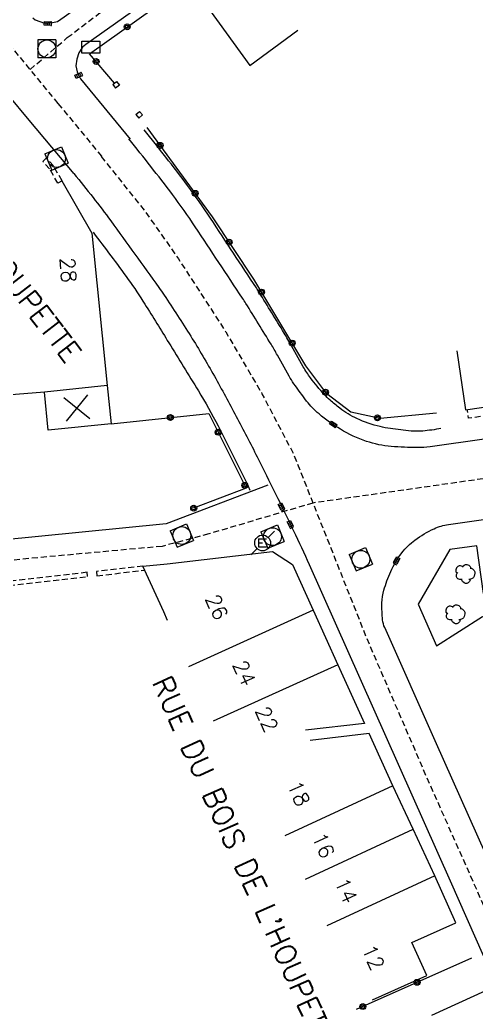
# Model space of a CAD drawing. Header units: millimetres. Extents: x 134000 to 135000, y 131000 to 132000.
# Drawn here: x 134129.2 to 134167.5, y 131262.6 to 131346 of the extents above; entities that cross this region are included whole.
import ezdxf
from ezdxf.enums import TextEntityAlignment as Align

# ---------------------------------------------------------------- set-up
doc = ezdxf.new("R2010")
doc.units = ezdxf.units.MM
doc.linetypes.add('DASHED', pattern=[0.75, 0.5, -0.25])
doc.layers.get('0').update_dxf_attribs({"linetype": 'CONTINUOUS'})
for name, color, linetype in [('W0001', 6, 'DASHED'), ('W0008', 7, 'CONTINUOUS'), ('W0100', 7, 'CONTINUOUS'), ('W0112', 1, 'DASHED'), ('W0300', 7, 'CONTINUOUS'), ('W0322', 7, 'CONTINUOUS'), ('W0400', 7, 'CONTINUOUS'), ('W0420', 7, 'CONTINUOUS'), ('W0471', 7, 'CONTINUOUS'), ('W0989', 7, 'CONTINUOUS'), ('W0991', 7, 'CONTINUOUS'), ('W1102', 7, 'CONTINUOUS'), ('W1471', 7, 'CONTINUOUS')]:
    doc.layers.add(name, color=color, linetype=linetype)
doc.styles.get("Standard").update_dxf_attribs({"font": 'romans.shx', "width": 0.85})

# ---------------------------------------------------------------- blocks, each defined once
blk = doc.blocks.new('T420')
for p, q in [((0.75, 0.75), (-0.75, 0.75)), ((-0.75, 0.75), (-0.75, -0.75)), ((0.75, 0.75), (0.75, -0.75)), ((0.75, -0.75), (-0.75, -0.75))]:
    blk.add_line(p, q)
blk.add_ellipse((0, 0), major_axis=(-0.53, 0.53), ratio=1, start_param=3.926991, end_param=10.210176)
blk = doc.blocks.new('T400')
for p, q in [((-0.15, 0.3), (0.15, 0.3)), ((-0.15, -0.25), (-0.15, 0.3)), ((-0.15, 0.15), (0.15, 0.15)), ((-0.15, 0), (0.15, 0)), ((0.15, 0.3), (0.15, -0.25)), ((-0.15, -0.15), (0.15, -0.15)), ((-0.15, -0.25), (-0.15, -0.3)), ((-0.15, -0.3), (0.15, -0.3)), ((0.15, -0.3), (0.15, -0.25))]:
    blk.add_line(p, q)
blk = doc.blocks.new('t322o')
at = {"color": 0, "linetype": 'Continuous'}
for radius in [0.25, 0.15]:
    blk.add_circle((0, 0), radius, dxfattribs=at)
blk = doc.blocks.new('T300')
for p, q in [((-0.8, 0.514), (-0.857, 0.343)), ((-0.857, 0.343), (-0.857, 0.171)), ((-0.857, 0.171), (-0.743, 0.057)), ((-0.686, 0.629), (-0.8, 0.514)), ((-0.8, -0.057), (-0.743, 0.057)), ((-0.743, 0.057), (-0.686, 0.114)), ((-0.571, 0.686), (-0.686, 0.629)), ((-0.457, 0.686), (-0.571, 0.686)), ((-0.286, 0.629), (-0.457, 0.686)), ((-0.286, 0.629), (-0.171, 0.743)), ((-0.229, 0.571), (-0.286, 0.629)), ((-0.171, 0.743), (-0.057, 0.8)), ((-0.057, 0.8), (0.057, 0.8)), ((0.057, 0.8), (0.229, 0.743)), ((0.229, 0.743), (0.343, 0.629)), ((0.343, 0.629), (0.4, 0.514)), ((0.457, 0.457), (0.343, 0.457)), ((0.4, 0.514), (0.4, 0.457)), ((0.571, 0.4), (0.457, 0.457)), ((0.571, 0.4), (0.686, 0.286)), ((0.686, 0.286), (0.743, 0.171)), ((0.743, 0.057), (0.686, -0.171)), ((0.743, 0.171), (0.743, 0.057)), ((-0.8, -0.171), (-0.8, -0.057)), ((-0.8, -0.229), (-0.8, -0.171)), ((-0.743, -0.343), (-0.8, -0.229)), ((-0.686, -0.4), (-0.743, -0.343)), ((-0.514, -0.457), (-0.686, -0.4)), ((-0.4, -0.457), (-0.514, -0.457)), ((-0.4, -0.457), (-0.343, -0.457)), ((-0.343, -0.457), (-0.343, -0.4)), ((-0.343, -0.514), (-0.343, -0.457)), ((-0.286, -0.629), (-0.343, -0.514)), ((-0.171, -0.743), (-0.286, -0.629)), ((-0.057, -0.8), (-0.171, -0.743)), ((0.057, -0.8), (-0.057, -0.8)), ((0.171, -0.743), (0.057, -0.8)), ((0.229, -0.686), (0.171, -0.743)), ((0.286, -0.457), (0.229, -0.457)), ((0.286, -0.629), (0.229, -0.686)), ((0.457, -0.4), (0.286, -0.457)), ((0.343, -0.514), (0.286, -0.629)), ((0.343, -0.514), (0.343, -0.457)), ((0.571, -0.343), (0.457, -0.4)), ((0.629, -0.286), (0.571, -0.343)), ((0.686, -0.171), (0.629, -0.286))]:
    blk.add_line(p, q)
blk = doc.blocks.new('T471')
for p, q in [((0.500001, 0.500001), (1.000002, 1.000002)), ((-0.333334, 0.333334), (-0.333334, -0.333334)), ((-0.333334, 0.333334), (0.333334, 0.333334)), ((-0.333334, 0), (0, 0)), ((-0.500001, -0.500001), (-1.000002, -1.000002)), ((-0.333334, -0.333334), (0.333334, -0.333334))]:
    blk.add_line(p, q)
blk.add_ellipse((0, 0), major_axis=(0.471405, 0.471405), ratio=1, start_param=5.497787144, end_param=11.780972451)
blk = doc.blocks.new('t991o')
at = {"color": 0, "linetype": 'Continuous'}
for p, q in [((-1, 1), (1, -1)), ((-1, -1), (1, 1))]:
    blk.add_line(p, q, dxfattribs=at)
blk = doc.blocks.new('T1471')
at = {"color": 0, "linetype": 'Continuous', "flags": 128}
blk.add_lwpolyline([(-0.75, -0.5), (-0.75, 0.5), (0.75, 0.5), (0.75, -0.5), (-0.75, -0.5)], dxfattribs=at)

msp = doc.modelspace()

# ---------------------------------------------------------------- linework, layer by layer
at = {"layer": 'W0001'}
for points in [[(134130.036, 131341.852), (134133.158, 131344.527), (134135.776, 131346.514), (134147.01, 131354.496), (134156.655, 131361.328), (134160.164, 131364.318), (134163.596, 131367.916), (134168.082, 131372.26), (134174.206, 131376.706), (134191.15, 131388.734), (134222.086, 131410.692), (134236.134, 131420.666), (134240.456, 131423.624), (134245.467, 131426.29), (134250.698, 131428.331), (134259.606, 131431.258), (134270.122, 131434.798), (134276.155, 131437.378)], [(134136.072, 131334.56), (134132.402, 131338.994), (134127.67, 131344.711)], [(134185.952, 131309.99), (134153.816, 131305.424), (134145.054, 131302.821), (134141.139, 131301.783), (134130.674, 131300.825), (134120.697, 131299.855), (134107.279, 131296.987), (134093.288, 131295.051), (134072.766, 131291.824), (134059.923, 131289.744), (134056.06, 131292.354)]]:
    msp.add_lwpolyline(points, dxfattribs=at)
at = {"layer": 'W0001', "flags": 128}
msp.add_lwpolyline([(134136.016, 131334.526), (134139.705, 131329.934), (134142.501, 131325.942), (134146.495, 131319.794), (134149.531, 131314.605), (134152.167, 131309.574), (134158.319, 131294.085), (134163.352, 131282.428), (134183.244, 131237.716), (134191.312, 131219.672), (134192.99, 131215.839), (134194.348, 131212.406), (134194.969, 131210.531)], dxfattribs=at)
at = {"layer": 'W0008'}
for p, q in [((134130.268, 131346.185), (134130.46, 131346.013)), ((134130.46, 131346.013), (134131.23, 131345.739)), ((134131.23, 131345.739), (134131.903, 131345.794))]:
    msp.add_line(p, q, dxfattribs=at)
for points in [[(134129.816, 131337.766), (134117.904, 131352.141), (134114.575, 131356.235), (134110.381, 131361.804), (134097.042, 131380.184), (134093.079, 131384.167), (134089.733, 131386.614), (134088.466, 131387.37), (134055.359, 131405.251), (134043.131, 131411.853), (134033.397, 131417.126), (134030.648, 131418.699), (134027.333, 131420.71), (134022.495, 131423.818), (134002.137, 131437.067), (134000.356, 131438.207), (134000, 131438.434)], [(134131.903, 131345.794), (134132.325, 131345.884), (134132.886, 131346.276), (134154.132, 131361.386), (134156.299, 131362.893), (134157.327, 131363.708), (134159.011, 131365.285), (134160.897, 131367.214), (134163.646, 131370.189), (134166.56, 131372.92), (134168.119, 131374.214), (134185.294, 131386.412), (134185.672, 131386.679), (134212.836, 131405.946), (134213.145, 131406.177)], [(134214.868, 131403.748), (134191.216, 131386.949), (134190.855, 131386.706), (134185.326, 131382.8), (134170.17, 131371.995), (134168.569, 131370.756), (134167.077, 131369.405), (134162.226, 131364.273), (134161.544, 131363.558), (134160.098, 131362.163), (134159.33, 131361.488), (134158.116, 131360.534), (134155.931, 131359.004), (134134.708, 131343.939), (134134.448, 131343.713), (134134.133, 131343.257), (134133.954, 131342.718), (134133.89, 131342.151), (134133.995, 131341.641), (134134.122, 131341.359), (134134.275, 131341.075), (134138.435, 131336.01)], [(134133.709, 131333.109), (134133.314, 131333.596), (134129.817, 131337.767)], [(134186.905, 131304.504), (134178.702, 131303.338), (134179.397, 131298.541), (134169.4, 131297.08), (134168.163, 131297.812), (134167.592, 131301.818), (134165.335, 131301.524), (134162.666, 131296.919), (134164.212, 131293.432), (134168.073, 131295.878), (134168.571, 131295.605), (134172.904, 131285.834), (134168.755, 131283.216)]]:
    msp.add_lwpolyline(points, dxfattribs=at)
at = {"layer": 'W0008', "flags": 128}
for points in [[(134164.581, 131311.688, -0.027626), (134163.046, 131311.471, -0.04357), (134162.062, 131311.474, -0.012821), (134160.331, 131311.674, -0.025107), (134159.457, 131311.843, -0.046998), (134157.52, 131312.517, -0.056876), (134156.068, 131313.393, -0.017798), (134155.258, 131314.063, -0.027196), (134154.77, 131314.548, -0.021224), (134153.619, 131315.937, -0.034347), (134153.006, 131316.87), (134152.022, 131318.62, 0.007913), (134151.39, 131319.703, 0.002483), (134149.304, 131323.113, 0.006927), (134149.057, 131323.501, 0.000455), (134145.205, 131329.347, 0.01509), (134143.254, 131332.117, 0.00863), (134139.617, 131336.793)], [(134185.594, 131313.243), (134163.672, 131310.146, -0.037099), (134162.6, 131310.075, -0.018132), (134160.405, 131310.173, -0.061571), (134158.312, 131310.605, -0.054735), (134156.134, 131311.619, -0.037355), (134154.326, 131312.909, -0.055342), (134153.285, 131313.992, -0.010775), (134152.216, 131315.448, -0.025572), (134151.811, 131316.093), (134150.825, 131317.857, 0.00981), (134150.297, 131318.759, 0.00254), (134148.172, 131322.193, 0.006168), (134147.893, 131322.628, 0.000443), (134143.919, 131328.631, 0.015259), (134141.997, 131331.347, 0.008562), (134138.344, 131336.017)], [(134135.322, 131328.17, -0.008387), (134138.287, 131324.205, -0.016645), (134139.679, 131322.134, -0.001399), (134141.697, 131318.885, -0.001127), (134144.18, 131314.842, -0.017152), (134145.834, 131311.914, -0.009558), (134148.517, 131306.51)]]:
    msp.add_lwpolyline(points, format="xyb", dxfattribs=at)
at = {"layer": 'W0008'}
for points in [[(134133.716, 131333.113, -0.002913), (134135.325, 131331.098, -0.010332), (134136.814, 131329.128, -0.000748), (134140.85, 131323.536, -0.006576), (134141.299, 131322.893, -0.010453), (134143.544, 131319.44, -0.011054), (134145.525, 131316.085, -0.005828), (134147.373, 131312.7, -0.005866), (134149.13, 131309.294, -0.003489), (134152.181, 131303.097, -0.00768), (134153.504, 131300.251), (134165.348, 131273.667), (134173.017, 131256.395), (134191.271, 131215.284, -0.000842), (134191.745, 131214.212, -0.001145), (134192.09, 131213.422, -0.02009), (134192.396, 131212.634, -0.013837), (134192.76, 131211.463, 0.006827), (134193.219, 131209.984)], [(134196.719, 131211.094), (134196.531, 131211.834, 0.01429), (134196.423, 131212.189, 0.00366), (134195.951, 131213.558, 0.003783), (134195.473, 131214.881, 0.012936), (134195.32, 131215.264, 0.001829), (134195.028, 131215.937, 0.00078), (134194.335, 131217.511), (134189.191, 131229.139), (134179.498, 131250.931), (134164.204, 131285.201), (134159.85, 131294.959, -0.077487), (134159.677, 131295.599, -0.035844), (134159.621, 131297.024, -0.059332), (134159.785, 131298.102, -0.038723), (134160.352, 131299.669, -0.058549), (134161.294, 131301.237, -0.069905), (134162.392, 131302.308, -0.049515), (134164.004, 131303.262, -0.07357), (134165.217, 131303.622), (134186.331, 131306.633)]]:
    msp.add_lwpolyline(points, format="xyb", dxfattribs=at)
at = {"layer": 'W0008', "flags": 128}
msp.add_lwpolyline([(134150.01, 131306.923), (134141.464, 131303.686), (134116.859, 131301.241)], dxfattribs=at)
at = {"layer": 'W0100'}
for points in [[(134145.112, 131346.858), (134148.511, 131342.197), (134152.551, 131345.143), (134152.551, 131345.143), (134152.551, 131345.143), (134152.551, 131345.143), (134152.551, 131345.143), (134152.551, 131345.143), (134152.551, 131345.143), (134152.551, 131345.143), (134152.551, 131345.143), (134152.551, 131345.143), (134152.551, 131345.143), (134152.551, 131345.143), (134152.551, 131345.143), (134152.551, 131345.143), (134152.551, 131345.143), (134152.551, 131345.143), (134152.551, 131345.143), (134152.551, 131345.143), (134152.551, 131345.143), (134152.551, 131345.143), (134152.551, 131345.143), (134152.551, 131345.143), (134152.551, 131345.143), (134152.551, 131345.143), (134152.551, 131345.143), (134152.551, 131345.143), (134152.551, 131345.143), (134152.551, 131345.143), (134152.551, 131345.143), (134152.551, 131345.143), (134152.551, 131345.143), (134152.551, 131345.143), (134152.551, 131345.143), (134152.551, 131345.143), (134152.551, 131345.143), (134152.551, 131345.143), (134152.551, 131345.143), (134152.551, 131345.143), (134152.551, 131345.143), (134152.551, 131345.143), (134152.551, 131345.143), (134152.551, 131345.143), (134152.551, 131345.143), (134152.551, 131345.143), (134152.551, 131345.143), (134152.551, 131345.143), (134152.551, 131345.143), (134152.551, 131345.143), (134152.551, 131345.143), (134152.551, 131345.143), (134152.551, 131345.143), (134152.551, 131345.143), (134152.551, 131345.143), (134152.551, 131345.143), (134152.551, 131345.143), (134152.551, 131345.143), (134152.551, 131345.143), (134152.551, 131345.143), (134152.551, 131345.143), (134152.551, 131345.143), (134152.551, 131345.143), (134152.551, 131345.143), (134152.551, 131345.143), (134152.551, 131345.143), (134152.551, 131345.143), (134152.551, 131345.143), (134152.551, 131345.143), (134152.551, 131345.143), (134152.551, 131345.143), (134152.551, 131345.143), (134152.551, 131345.143), (134152.551, 131345.143), (134152.551, 131345.143), (134152.551, 131345.143), (134152.551, 131345.143), (134152.551, 131345.143), (134152.551, 131345.143), (134152.551, 131345.143), (134152.551, 131345.143), (134152.551, 131345.143), (134152.551, 131345.143), (134152.551, 131345.143), (134152.551, 131345.143), (134152.551, 131345.143), (134152.551, 131345.143), (134152.551, 131345.143), (134152.551, 131345.143), (134152.551, 131345.143), (134152.551, 131345.143), (134152.551, 131345.143), (134152.551, 131345.143), (134152.551, 131345.143), (134152.551, 131345.143), (134152.551, 131345.143), (134152.551, 131345.143), (134152.551, 131345.143), (134152.551, 131345.143), (134152.551, 131345.143), (134152.551, 131345.143), (134152.551, 131345.143), (134152.551, 131345.143), (134152.551, 131345.143), (134152.551, 131345.143), (134152.551, 131345.143), (134152.551, 131345.143), (134152.551, 131345.143), (134152.551, 131345.143), (134152.551, 131345.143), (134152.551, 131345.143), (134152.551, 131345.143), (134152.551, 131345.143), (134152.551, 131345.143), (134152.551, 131345.143), (134152.551, 131345.143), (134152.551, 131345.143), (134152.551, 131345.143), (134152.551, 131345.143)], [(134132.688, 131332.483), (134135.232, 131328.091), (134136.523, 131315.285), (134136.852, 131312.085), (134131.563, 131311.541), (134131.237, 131314.747), (134115.873, 131313.513)], [(134165.929, 131318.205), (134166.651, 131313.258), (134172.026, 131314.043), (134177.408, 131314.829), (134182.322, 131315.54), (134185.295, 131315.968)]]:
    msp.add_lwpolyline(points, dxfattribs=at)
at = {"layer": 'W0100', "flags": 128}
for points in [[(134141.59, 131295.557), (134141.267, 131296.27), (134139.523, 131300.109), (134141.549, 131300.311), (134150.407, 131301.342), (134152.099, 131300.248), (134153.842, 131296.409), (134155.916, 131291.834), (134158.151, 131286.902), (134153.184, 131286.324)], [(134158.816, 131263.677), (134163.382, 131265.715), (134162.136, 131268.506), (134165.82, 131270.15), (134164.061, 131274.092), (134162.243, 131278.027), (134160.538, 131281.656), (134158.553, 131286.047), (134153.586, 131285.469)], [(134166.979, 131255.305), (134171.53, 131257.373), (134169.945, 131260.862), (134168.334, 131264.429), (134163.778, 131262.371)]]:
    msp.add_lwpolyline(points, dxfattribs=at)
at = {"layer": 'W0112'}
for points in [[(134136.988, 131340.589), (134137.304, 131340.835), (134137.541, 131340.53), (134137.226, 131340.284), (134137.226, 131340.284), (134137.226, 131340.284), (134137.226, 131340.284), (134137.226, 131340.284), (134137.226, 131340.284), (134137.226, 131340.284), (134137.226, 131340.284), (134137.226, 131340.284), (134137.226, 131340.284), (134137.226, 131340.284), (134137.226, 131340.284), (134137.226, 131340.284), (134137.226, 131340.284), (134137.226, 131340.284), (134137.226, 131340.284), (134137.226, 131340.284), (134137.226, 131340.284), (134137.226, 131340.284), (134137.226, 131340.284), (134137.226, 131340.284), (134137.226, 131340.284), (134137.226, 131340.284), (134137.226, 131340.284), (134137.226, 131340.284), (134137.226, 131340.284), (134137.226, 131340.284), (134137.226, 131340.284), (134137.226, 131340.284), (134137.226, 131340.284), (134137.226, 131340.284), (134137.226, 131340.284), (134137.226, 131340.284), (134137.226, 131340.284), (134137.226, 131340.284), (134137.226, 131340.284), (134137.226, 131340.284), (134137.226, 131340.284), (134137.226, 131340.284), (134137.226, 131340.284), (134137.226, 131340.284), (134137.226, 131340.284), (134137.226, 131340.284), (134137.226, 131340.284), (134137.226, 131340.284), (134137.226, 131340.284), (134137.226, 131340.284), (134137.226, 131340.284), (134137.226, 131340.284), (134137.226, 131340.284), (134137.226, 131340.284), (134137.226, 131340.284), (134137.226, 131340.284), (134137.226, 131340.284), (134137.226, 131340.284), (134137.226, 131340.284), (134137.226, 131340.284), (134137.226, 131340.284), (134137.226, 131340.284), (134137.226, 131340.284), (134137.226, 131340.284), (134137.226, 131340.284), (134137.226, 131340.284), (134137.226, 131340.284), (134137.226, 131340.284), (134137.226, 131340.284), (134137.226, 131340.284), (134137.226, 131340.284), (134137.226, 131340.284), (134137.226, 131340.284), (134137.226, 131340.284), (134137.226, 131340.284), (134137.226, 131340.284), (134137.226, 131340.284), (134137.226, 131340.284), (134137.226, 131340.284), (134137.226, 131340.284), (134137.226, 131340.284), (134137.226, 131340.284), (134137.226, 131340.284), (134137.226, 131340.284), (134137.226, 131340.284), (134137.226, 131340.284), (134137.226, 131340.284), (134137.226, 131340.284), (134137.226, 131340.284), (134137.226, 131340.284), (134137.226, 131340.284), (134137.226, 131340.284), (134137.226, 131340.284), (134137.226, 131340.284), (134137.226, 131340.284), (134137.226, 131340.284), (134137.226, 131340.284), (134137.226, 131340.284), (134137.226, 131340.284), (134137.226, 131340.284), (134137.226, 131340.284), (134137.226, 131340.284), (134137.226, 131340.284), (134137.226, 131340.284), (134137.226, 131340.284), (134137.226, 131340.284), (134137.226, 131340.284), (134137.226, 131340.284), (134137.226, 131340.284), (134137.226, 131340.284), (134137.226, 131340.284), (134137.226, 131340.284), (134137.226, 131340.284), (134137.226, 131340.284), (134137.226, 131340.284), (134137.226, 131340.284), (134137.226, 131340.284), (134137.226, 131340.284), (134137.226, 131340.284), (134137.226, 131340.284)], [(134136.988, 131340.589), (134137.226, 131340.284), (134137.226, 131340.284), (134137.226, 131340.284), (134137.226, 131340.284), (134137.226, 131340.284), (134137.226, 131340.284), (134137.226, 131340.284), (134137.226, 131340.284), (134137.226, 131340.284), (134137.226, 131340.284), (134137.226, 131340.284), (134137.226, 131340.284), (134137.226, 131340.284), (134137.226, 131340.284), (134137.226, 131340.284), (134137.226, 131340.284), (134137.226, 131340.284), (134137.226, 131340.284), (134137.226, 131340.284), (134137.226, 131340.284), (134137.226, 131340.284), (134137.226, 131340.284), (134137.226, 131340.284), (134137.226, 131340.284), (134137.226, 131340.284), (134137.226, 131340.284), (134137.226, 131340.284), (134137.226, 131340.284), (134137.226, 131340.284), (134137.226, 131340.284), (134137.226, 131340.284), (134137.226, 131340.284), (134137.226, 131340.284), (134137.226, 131340.284), (134137.226, 131340.284), (134137.226, 131340.284), (134137.226, 131340.284), (134137.226, 131340.284), (134137.226, 131340.284), (134137.226, 131340.284), (134137.226, 131340.284), (134137.226, 131340.284), (134137.226, 131340.284), (134137.226, 131340.284), (134137.226, 131340.284), (134137.226, 131340.284), (134137.226, 131340.284), (134137.226, 131340.284), (134137.226, 131340.284), (134137.226, 131340.284), (134137.226, 131340.284), (134137.226, 131340.284), (134137.226, 131340.284), (134137.226, 131340.284), (134137.226, 131340.284), (134137.226, 131340.284), (134137.226, 131340.284), (134137.226, 131340.284), (134137.226, 131340.284), (134137.226, 131340.284), (134137.226, 131340.284), (134137.226, 131340.284), (134137.226, 131340.284), (134137.226, 131340.284), (134137.226, 131340.284), (134137.226, 131340.284), (134137.226, 131340.284), (134137.226, 131340.284), (134137.226, 131340.284), (134137.226, 131340.284), (134137.226, 131340.284), (134137.226, 131340.284), (134137.226, 131340.284), (134137.226, 131340.284), (134137.226, 131340.284), (134137.226, 131340.284), (134137.226, 131340.284), (134137.226, 131340.284), (134137.226, 131340.284), (134137.226, 131340.284), (134137.226, 131340.284), (134137.226, 131340.284), (134137.226, 131340.284), (134137.226, 131340.284), (134137.226, 131340.284), (134137.226, 131340.284), (134137.226, 131340.284), (134137.226, 131340.284), (134137.226, 131340.284), (134137.226, 131340.284), (134137.226, 131340.284), (134137.226, 131340.284), (134137.226, 131340.284), (134137.226, 131340.284), (134137.226, 131340.284), (134137.226, 131340.284), (134137.226, 131340.284), (134137.226, 131340.284), (134137.226, 131340.284), (134137.226, 131340.284), (134137.226, 131340.284), (134137.226, 131340.284), (134137.226, 131340.284), (134137.226, 131340.284), (134137.226, 131340.284), (134137.226, 131340.284), (134137.226, 131340.284), (134137.226, 131340.284), (134137.226, 131340.284), (134137.226, 131340.284), (134137.226, 131340.284), (134137.226, 131340.284), (134137.226, 131340.284), (134137.226, 131340.284), (134137.226, 131340.284), (134137.226, 131340.284), (134137.226, 131340.284), (134137.226, 131340.284), (134137.226, 131340.284)], [(134138.925, 131338.069), (134139.228, 131338.33), (134139.486, 131338.03), (134139.182, 131337.769), (134139.182, 131337.769), (134139.182, 131337.769), (134139.182, 131337.769), (134139.182, 131337.769), (134139.182, 131337.769), (134139.182, 131337.769), (134139.182, 131337.769), (134139.182, 131337.769), (134139.182, 131337.769), (134139.182, 131337.769), (134139.182, 131337.769), (134139.182, 131337.769), (134139.182, 131337.769), (134139.182, 131337.769), (134139.182, 131337.769), (134139.182, 131337.769), (134139.182, 131337.769), (134139.182, 131337.769), (134139.182, 131337.769), (134139.182, 131337.769), (134139.182, 131337.769), (134139.182, 131337.769), (134139.182, 131337.769), (134139.182, 131337.769), (134139.182, 131337.769), (134139.182, 131337.769), (134139.182, 131337.769), (134139.182, 131337.769), (134139.182, 131337.769), (134139.182, 131337.769), (134139.182, 131337.769), (134139.182, 131337.769), (134139.182, 131337.769), (134139.182, 131337.769), (134139.182, 131337.769), (134139.182, 131337.769), (134139.182, 131337.769), (134139.182, 131337.769), (134139.182, 131337.769), (134139.182, 131337.769), (134139.182, 131337.769), (134139.182, 131337.769), (134139.182, 131337.769), (134139.182, 131337.769), (134139.182, 131337.769), (134139.182, 131337.769), (134139.182, 131337.769), (134139.182, 131337.769), (134139.182, 131337.769), (134139.182, 131337.769), (134139.182, 131337.769), (134139.182, 131337.769), (134139.182, 131337.769), (134139.182, 131337.769), (134139.182, 131337.769), (134139.182, 131337.769), (134139.182, 131337.769), (134139.182, 131337.769), (134139.182, 131337.769), (134139.182, 131337.769), (134139.182, 131337.769), (134139.182, 131337.769), (134139.182, 131337.769), (134139.182, 131337.769), (134139.182, 131337.769), (134139.182, 131337.769), (134139.182, 131337.769), (134139.182, 131337.769), (134139.182, 131337.769), (134139.182, 131337.769), (134139.182, 131337.769), (134139.182, 131337.769), (134139.182, 131337.769), (134139.182, 131337.769), (134139.182, 131337.769), (134139.182, 131337.769), (134139.182, 131337.769), (134139.182, 131337.769), (134139.182, 131337.769), (134139.182, 131337.769), (134139.182, 131337.769), (134139.182, 131337.769), (134139.182, 131337.769), (134139.182, 131337.769), (134139.182, 131337.769), (134139.182, 131337.769), (134139.182, 131337.769), (134139.182, 131337.769), (134139.182, 131337.769), (134139.182, 131337.769), (134139.182, 131337.769), (134139.182, 131337.769), (134139.182, 131337.769), (134139.182, 131337.769), (134139.182, 131337.769), (134139.182, 131337.769), (134139.182, 131337.769), (134139.182, 131337.769), (134139.182, 131337.769), (134139.182, 131337.769), (134139.182, 131337.769), (134139.182, 131337.769), (134139.182, 131337.769), (134139.182, 131337.769), (134139.182, 131337.769), (134139.182, 131337.769), (134139.182, 131337.769), (134139.182, 131337.769), (134139.182, 131337.769), (134139.182, 131337.769), (134139.182, 131337.769), (134139.182, 131337.769), (134139.182, 131337.769), (134139.182, 131337.769), (134139.182, 131337.769), (134139.182, 131337.769)], [(134138.925, 131338.069), (134139.182, 131337.769), (134139.182, 131337.769), (134139.182, 131337.769), (134139.182, 131337.769), (134139.182, 131337.769), (134139.182, 131337.769), (134139.182, 131337.769), (134139.182, 131337.769), (134139.182, 131337.769), (134139.182, 131337.769), (134139.182, 131337.769), (134139.182, 131337.769), (134139.182, 131337.769), (134139.182, 131337.769), (134139.182, 131337.769), (134139.182, 131337.769), (134139.182, 131337.769), (134139.182, 131337.769), (134139.182, 131337.769), (134139.182, 131337.769), (134139.182, 131337.769), (134139.182, 131337.769), (134139.182, 131337.769), (134139.182, 131337.769), (134139.182, 131337.769), (134139.182, 131337.769), (134139.182, 131337.769), (134139.182, 131337.769), (134139.182, 131337.769), (134139.182, 131337.769), (134139.182, 131337.769), (134139.182, 131337.769), (134139.182, 131337.769), (134139.182, 131337.769), (134139.182, 131337.769), (134139.182, 131337.769), (134139.182, 131337.769), (134139.182, 131337.769), (134139.182, 131337.769), (134139.182, 131337.769), (134139.182, 131337.769), (134139.182, 131337.769), (134139.182, 131337.769), (134139.182, 131337.769), (134139.182, 131337.769), (134139.182, 131337.769), (134139.182, 131337.769), (134139.182, 131337.769), (134139.182, 131337.769), (134139.182, 131337.769), (134139.182, 131337.769), (134139.182, 131337.769), (134139.182, 131337.769), (134139.182, 131337.769), (134139.182, 131337.769), (134139.182, 131337.769), (134139.182, 131337.769), (134139.182, 131337.769), (134139.182, 131337.769), (134139.182, 131337.769), (134139.182, 131337.769), (134139.182, 131337.769), (134139.182, 131337.769), (134139.182, 131337.769), (134139.182, 131337.769), (134139.182, 131337.769), (134139.182, 131337.769), (134139.182, 131337.769), (134139.182, 131337.769), (134139.182, 131337.769), (134139.182, 131337.769), (134139.182, 131337.769), (134139.182, 131337.769), (134139.182, 131337.769), (134139.182, 131337.769), (134139.182, 131337.769), (134139.182, 131337.769), (134139.182, 131337.769), (134139.182, 131337.769), (134139.182, 131337.769), (134139.182, 131337.769), (134139.182, 131337.769), (134139.182, 131337.769), (134139.182, 131337.769), (134139.182, 131337.769), (134139.182, 131337.769), (134139.182, 131337.769), (134139.182, 131337.769), (134139.182, 131337.769), (134139.182, 131337.769), (134139.182, 131337.769), (134139.182, 131337.769), (134139.182, 131337.769), (134139.182, 131337.769), (134139.182, 131337.769), (134139.182, 131337.769), (134139.182, 131337.769), (134139.182, 131337.769), (134139.182, 131337.769), (134139.182, 131337.769), (134139.182, 131337.769), (134139.182, 131337.769), (134139.182, 131337.769), (134139.182, 131337.769), (134139.182, 131337.769), (134139.182, 131337.769), (134139.182, 131337.769), (134139.182, 131337.769), (134139.182, 131337.769), (134139.182, 131337.769), (134139.182, 131337.769), (134139.182, 131337.769), (134139.182, 131337.769), (134139.182, 131337.769), (134139.182, 131337.769), (134139.182, 131337.769), (134139.182, 131337.769), (134139.182, 131337.769), (134139.182, 131337.769)], [(134132.717, 131332.499), (134132.37, 131332.299), (134131.671, 131333.511), (134131.098, 131334.13), (134131.392, 131334.402), (134131.392, 131334.402), (134131.392, 131334.402), (134131.392, 131334.402), (134131.392, 131334.402), (134131.392, 131334.402), (134131.392, 131334.402), (134131.392, 131334.402), (134131.392, 131334.402), (134131.392, 131334.402), (134131.392, 131334.402), (134131.392, 131334.402), (134131.392, 131334.402), (134131.392, 131334.402), (134131.392, 131334.402), (134131.392, 131334.402), (134131.392, 131334.402), (134131.392, 131334.402), (134131.392, 131334.402), (134131.392, 131334.402), (134131.392, 131334.402), (134131.392, 131334.402), (134131.392, 131334.402), (134131.392, 131334.402), (134131.392, 131334.402), (134131.392, 131334.402), (134131.392, 131334.402), (134131.392, 131334.402), (134131.392, 131334.402), (134131.392, 131334.402), (134131.392, 131334.402), (134131.392, 131334.402), (134131.392, 131334.402), (134131.392, 131334.402), (134131.392, 131334.402), (134131.392, 131334.402), (134131.392, 131334.402), (134131.392, 131334.402), (134131.392, 131334.402), (134131.392, 131334.402), (134131.392, 131334.402), (134131.392, 131334.402), (134131.392, 131334.402), (134131.392, 131334.402), (134131.392, 131334.402), (134131.392, 131334.402), (134131.392, 131334.402), (134131.392, 131334.402), (134131.392, 131334.402), (134131.392, 131334.402), (134131.392, 131334.402), (134131.392, 131334.402), (134131.392, 131334.402), (134131.392, 131334.402), (134131.392, 131334.402), (134131.392, 131334.402), (134131.392, 131334.402), (134131.392, 131334.402), (134131.392, 131334.402), (134131.392, 131334.402), (134131.392, 131334.402), (134131.392, 131334.402), (134131.392, 131334.402), (134131.392, 131334.402), (134131.392, 131334.402), (134131.392, 131334.402), (134131.392, 131334.402), (134131.392, 131334.402), (134131.392, 131334.402), (134131.392, 131334.402), (134131.392, 131334.402), (134131.392, 131334.402), (134131.392, 131334.402), (134131.392, 131334.402), (134131.392, 131334.402), (134131.392, 131334.402), (134131.392, 131334.402), (134131.392, 131334.402), (134131.392, 131334.402), (134131.392, 131334.402), (134131.392, 131334.402), (134131.392, 131334.402), (134131.392, 131334.402), (134131.392, 131334.402), (134131.392, 131334.402), (134131.392, 131334.402), (134131.392, 131334.402), (134131.392, 131334.402), (134131.392, 131334.402), (134131.392, 131334.402), (134131.392, 131334.402), (134131.392, 131334.402), (134131.392, 131334.402), (134131.392, 131334.402), (134131.392, 131334.402), (134131.392, 131334.402), (134131.392, 131334.402), (134131.392, 131334.402), (134131.392, 131334.402), (134131.392, 131334.402), (134131.392, 131334.402), (134131.392, 131334.402), (134131.392, 131334.402), (134131.392, 131334.402), (134131.392, 131334.402), (134131.392, 131334.402), (134131.392, 131334.402), (134131.392, 131334.402), (134131.392, 131334.402), (134131.392, 131334.402), (134131.392, 131334.402), (134131.392, 131334.402), (134131.392, 131334.402), (134131.392, 131334.402), (134131.392, 131334.402), (134131.392, 131334.402)], [(134132.717, 131332.499), (134131.995, 131333.75), (134131.392, 131334.402), (134131.392, 131334.402), (134131.392, 131334.402), (134131.392, 131334.402), (134131.392, 131334.402), (134131.392, 131334.402), (134131.392, 131334.402), (134131.392, 131334.402), (134131.392, 131334.402), (134131.392, 131334.402), (134131.392, 131334.402), (134131.392, 131334.402), (134131.392, 131334.402), (134131.392, 131334.402), (134131.392, 131334.402), (134131.392, 131334.402), (134131.392, 131334.402), (134131.392, 131334.402), (134131.392, 131334.402), (134131.392, 131334.402), (134131.392, 131334.402), (134131.392, 131334.402), (134131.392, 131334.402), (134131.392, 131334.402), (134131.392, 131334.402), (134131.392, 131334.402), (134131.392, 131334.402), (134131.392, 131334.402), (134131.392, 131334.402), (134131.392, 131334.402), (134131.392, 131334.402), (134131.392, 131334.402), (134131.392, 131334.402), (134131.392, 131334.402), (134131.392, 131334.402), (134131.392, 131334.402), (134131.392, 131334.402), (134131.392, 131334.402), (134131.392, 131334.402), (134131.392, 131334.402), (134131.392, 131334.402), (134131.392, 131334.402), (134131.392, 131334.402), (134131.392, 131334.402), (134131.392, 131334.402), (134131.392, 131334.402), (134131.392, 131334.402), (134131.392, 131334.402), (134131.392, 131334.402), (134131.392, 131334.402), (134131.392, 131334.402), (134131.392, 131334.402), (134131.392, 131334.402), (134131.392, 131334.402), (134131.392, 131334.402), (134131.392, 131334.402), (134131.392, 131334.402), (134131.392, 131334.402), (134131.392, 131334.402), (134131.392, 131334.402), (134131.392, 131334.402), (134131.392, 131334.402), (134131.392, 131334.402), (134131.392, 131334.402), (134131.392, 131334.402), (134131.392, 131334.402), (134131.392, 131334.402), (134131.392, 131334.402), (134131.392, 131334.402), (134131.392, 131334.402), (134131.392, 131334.402), (134131.392, 131334.402), (134131.392, 131334.402), (134131.392, 131334.402), (134131.392, 131334.402), (134131.392, 131334.402), (134131.392, 131334.402), (134131.392, 131334.402), (134131.392, 131334.402), (134131.392, 131334.402), (134131.392, 131334.402), (134131.392, 131334.402), (134131.392, 131334.402), (134131.392, 131334.402), (134131.392, 131334.402), (134131.392, 131334.402), (134131.392, 131334.402), (134131.392, 131334.402), (134131.392, 131334.402), (134131.392, 131334.402), (134131.392, 131334.402), (134131.392, 131334.402), (134131.392, 131334.402), (134131.392, 131334.402), (134131.392, 131334.402), (134131.392, 131334.402), (134131.392, 131334.402), (134131.392, 131334.402), (134131.392, 131334.402), (134131.392, 131334.402), (134131.392, 131334.402), (134131.392, 131334.402), (134131.392, 131334.402), (134131.392, 131334.402), (134131.392, 131334.402), (134131.392, 131334.402), (134131.392, 131334.402), (134131.392, 131334.402), (134131.392, 131334.402), (134131.392, 131334.402), (134131.392, 131334.402), (134131.392, 131334.402), (134131.392, 131334.402), (134131.392, 131334.402), (134131.392, 131334.402), (134131.392, 131334.402), (134131.392, 131334.402), (134131.392, 131334.402)], [(134117.812, 131297.276), (134134.863, 131299.251), (134134.823, 131299.599), (134117.772, 131297.624)], [(134139.523, 131300.109), (134135.616, 131299.665), (134135.656, 131299.317), (134139.675, 131299.775)]]:
    msp.add_lwpolyline(points, dxfattribs=at)
at = {"layer": 'W0112', "flags": 128}
msp.add_lwpolyline([(134169.264, 131313.639), (134169.376, 131312.87), (134166.902, 131312.556), (134166.796, 131313.28)], dxfattribs=at)
at = {"layer": 'W0322'}
for points in [[(134137.128, 131340.713), (134137.128, 131340.713), (134137.128, 131340.713), (134137.128, 131340.713), (134137.128, 131340.713), (134137.128, 131340.713), (134137.128, 131340.713), (134137.128, 131340.713), (134137.128, 131340.713), (134137.128, 131340.713), (134137.128, 131340.713), (134137.128, 131340.713), (134137.128, 131340.713), (134137.128, 131340.713), (134137.128, 131340.713), (134137.128, 131340.713), (134135.03, 131343.172), (134152.2, 131355.415), (134171.009, 131368.72), (134170.384, 131363.951)], [(134137.128, 131340.713), (134137.128, 131340.713), (134137.128, 131340.713), (134137.128, 131340.713), (134137.128, 131340.713), (134137.128, 131340.713), (134137.128, 131340.713), (134137.128, 131340.713), (134137.128, 131340.713), (134137.128, 131340.713), (134137.128, 131340.713), (134137.128, 131340.713), (134137.128, 131340.713), (134137.128, 131340.713), (134137.128, 131340.713), (134137.128, 131340.713), (134137.128, 131340.713), (134137.128, 131340.713), (134137.128, 131340.713), (134137.128, 131340.713), (134137.128, 131340.713), (134137.128, 131340.713), (134137.128, 131340.713), (134137.128, 131340.713), (134137.128, 131340.713), (134137.128, 131340.713), (134137.128, 131340.713), (134137.128, 131340.713), (134137.128, 131340.713), (134137.128, 131340.713), (134137.128, 131340.713), (134137.128, 131340.713), (134137.128, 131340.713), (134137.128, 131340.713), (134137.128, 131340.713), (134137.128, 131340.713), (134137.128, 131340.713), (134137.128, 131340.713), (134137.128, 131340.713), (134137.128, 131340.713), (134137.128, 131340.713), (134137.128, 131340.713), (134137.128, 131340.713), (134137.128, 131340.713), (134137.128, 131340.713), (134137.128, 131340.713), (134137.128, 131340.713), (134137.128, 131340.713), (134137.128, 131340.713), (134137.128, 131340.713), (134137.128, 131340.713), (134137.128, 131340.713), (134137.128, 131340.713), (134137.128, 131340.713), (134137.128, 131340.713), (134137.128, 131340.713), (134137.128, 131340.713), (134137.128, 131340.713), (134137.128, 131340.713), (134137.128, 131340.713), (134137.128, 131340.713), (134137.128, 131340.713), (134137.128, 131340.713), (134137.128, 131340.713), (134137.128, 131340.713), (134137.128, 131340.713), (134137.128, 131340.713), (134137.128, 131340.713), (134137.128, 131340.713), (134137.128, 131340.713), (134137.128, 131340.713), (134137.128, 131340.713), (134137.128, 131340.713), (134137.128, 131340.713), (134137.128, 131340.713), (134137.128, 131340.713), (134137.128, 131340.713), (134137.128, 131340.713), (134137.128, 131340.713), (134137.128, 131340.713), (134137.128, 131340.713), (134137.128, 131340.713), (134137.128, 131340.713), (134137.128, 131340.713), (134137.128, 131340.713), (134137.128, 131340.713), (134137.128, 131340.713), (134137.128, 131340.713), (134137.128, 131340.713), (134137.128, 131340.713), (134137.128, 131340.713), (134137.128, 131340.713), (134137.128, 131340.713), (134137.128, 131340.713), (134137.128, 131340.713), (134137.128, 131340.713), (134137.128, 131340.713), (134137.128, 131340.713), (134137.128, 131340.713), (134137.128, 131340.713), (134137.128, 131340.713)], [(134164.212, 131312.978), (134159.46, 131312.529), (134157.007, 131313.049), (134154.979, 131314.592), (134153.216, 131316.962), (134148.836, 131324.243), (134145.358, 131329.473), (134139.864, 131336.967)], [(134136.852, 131312.085), (134145.049, 131312.942), (134148.213, 131306.662), (134143.761, 131304.983)], [(134167.144, 131267.185), (134157.464, 131262.865)]]:
    msp.add_lwpolyline(points, dxfattribs=at)
at = {"layer": 'W1102', "flags": 128}
for points in [[(134136.523, 131315.285), (134131.237, 131314.747)], [(134153.842, 131296.409), (134143.358, 131291.657)], [(134155.916, 131291.834), (134145.431, 131287.083)], [(134160.538, 131281.656), (134151.457, 131277.47)], [(134153.18, 131273.803), (134162.243, 131278.027)], [(134164.061, 131274.092), (134154.983, 131269.899)]]:
    msp.add_lwpolyline(points, dxfattribs=at)

# ---------------------------------------------------------------- block references
at = {"layer": 'W0300'}
for p in [(134166.69, 131299.461), (134165.85, 131296.068)]:
    msp.add_blockref('T300', p, dxfattribs=at)
at = {"layer": 'W0322'}
for p, rotation in [((134138.199, 131345.432), 35.49059634268016), ((134135.586, 131342.52), 130.4706636900968), ((134140.96, 131335.473), 126.2457924335776), ((134143.916, 131331.44), 126.2457924335776), ((134146.776, 131327.341), 123.6225072839085), ((134149.496, 131323.146), 121.02973798617), ((134152.073, 131318.862), 121.02973798617), ((134154.877, 131314.729), 126.6387764066654), ((134141.825, 131312.605), 5.964215997486168), ((134159.238, 131312.576), 168.0377909681174), ((134145.84, 131311.371), 296.7464442835988), ((134148.09, 131306.906), 296.7464442835988), ((134143.791, 131304.994), 200.6718469952263), ((134162.578, 131265.148), 204.051059672821), ((134158.012, 131263.11), 204.051059672821)]:
    msp.add_blockref('t322o', p, dxfattribs=dict(at, rotation=rotation))
at = {"layer": 'W0400'}
for p, rotation in [((134131.529, 131345.721), 86.57525634765618), ((134134.122, 131341.359), 114.3193740692196), ((134155.529, 131312.023), 56.30162481791095), ((134151.172, 131305.108), 26.82043873026644), ((134151.919, 131303.631), 25.12620196968939), ((134160.853, 131300.571), 330.9461337254417)]:
    msp.add_blockref('T400', p, dxfattribs=dict(at, rotation=rotation))
at = {"layer": 'W0420'}
msp.add_blockref('T420', (134131.445, 131343.582), dxfattribs=at)
for p, rotation in [((134132.258, 131334.37), 112.6598306431669), ((134142.788, 131302.688), 112.6598306431734), ((134150.42, 131302.602), 112.6598306431515), ((134157.842, 131300.696), 112.6598306431515)]:
    msp.add_blockref('T420', p, dxfattribs=dict(at, rotation=rotation))
at = {"layer": 'W0471'}
msp.add_blockref('T471', (134149.585, 131302.067), dxfattribs=at)
at = {"layer": 'W0991', "rotation": 275.8728222870629}
msp.add_blockref('t991o', (134133.97, 131313.409), dxfattribs=at)
at = {"layer": 'W1471'}
msp.add_blockref('T1471', (134135.134, 131343.734), dxfattribs=at)

# ---------------------------------------------------------------- texts
at = {"layer": 'W0989'}
for s, rotation, p in [("RUE DU BOIS DE L' HOUPETTE", 307.73328, (134122.752, 131331.827)), ("RUE DU BOIS DE L'HOUPETTE", 294.3, (134148.202, 131274.861))]:
    msp.add_text(s, height=1.75, rotation=rotation, dxfattribs=at).set_placement(p, align=Align.MIDDLE)
at = {"layer": 'W0991'}
for s, rotation, p in [('28', 275.4, (134133.235, 131325.001)), ('26', 294.417, (134145.739, 131296.684)), ('24', 294.417, (134148.035, 131291.145)), ('22', 294.417, (134149.935, 131287.268)), ('18', 294.417, (134152.626, 131281.018)), ('16', 294.417, (134154.685, 131276.666)), ('14', 294.417, (134156.585, 131272.868)), ('12', 294.417, (134158.88, 131267.251))]:
    msp.add_text(s, height=1.25, rotation=rotation, dxfattribs=at).set_placement(p, align=Align.MIDDLE)

doc.saveas('drawing.dxf')
